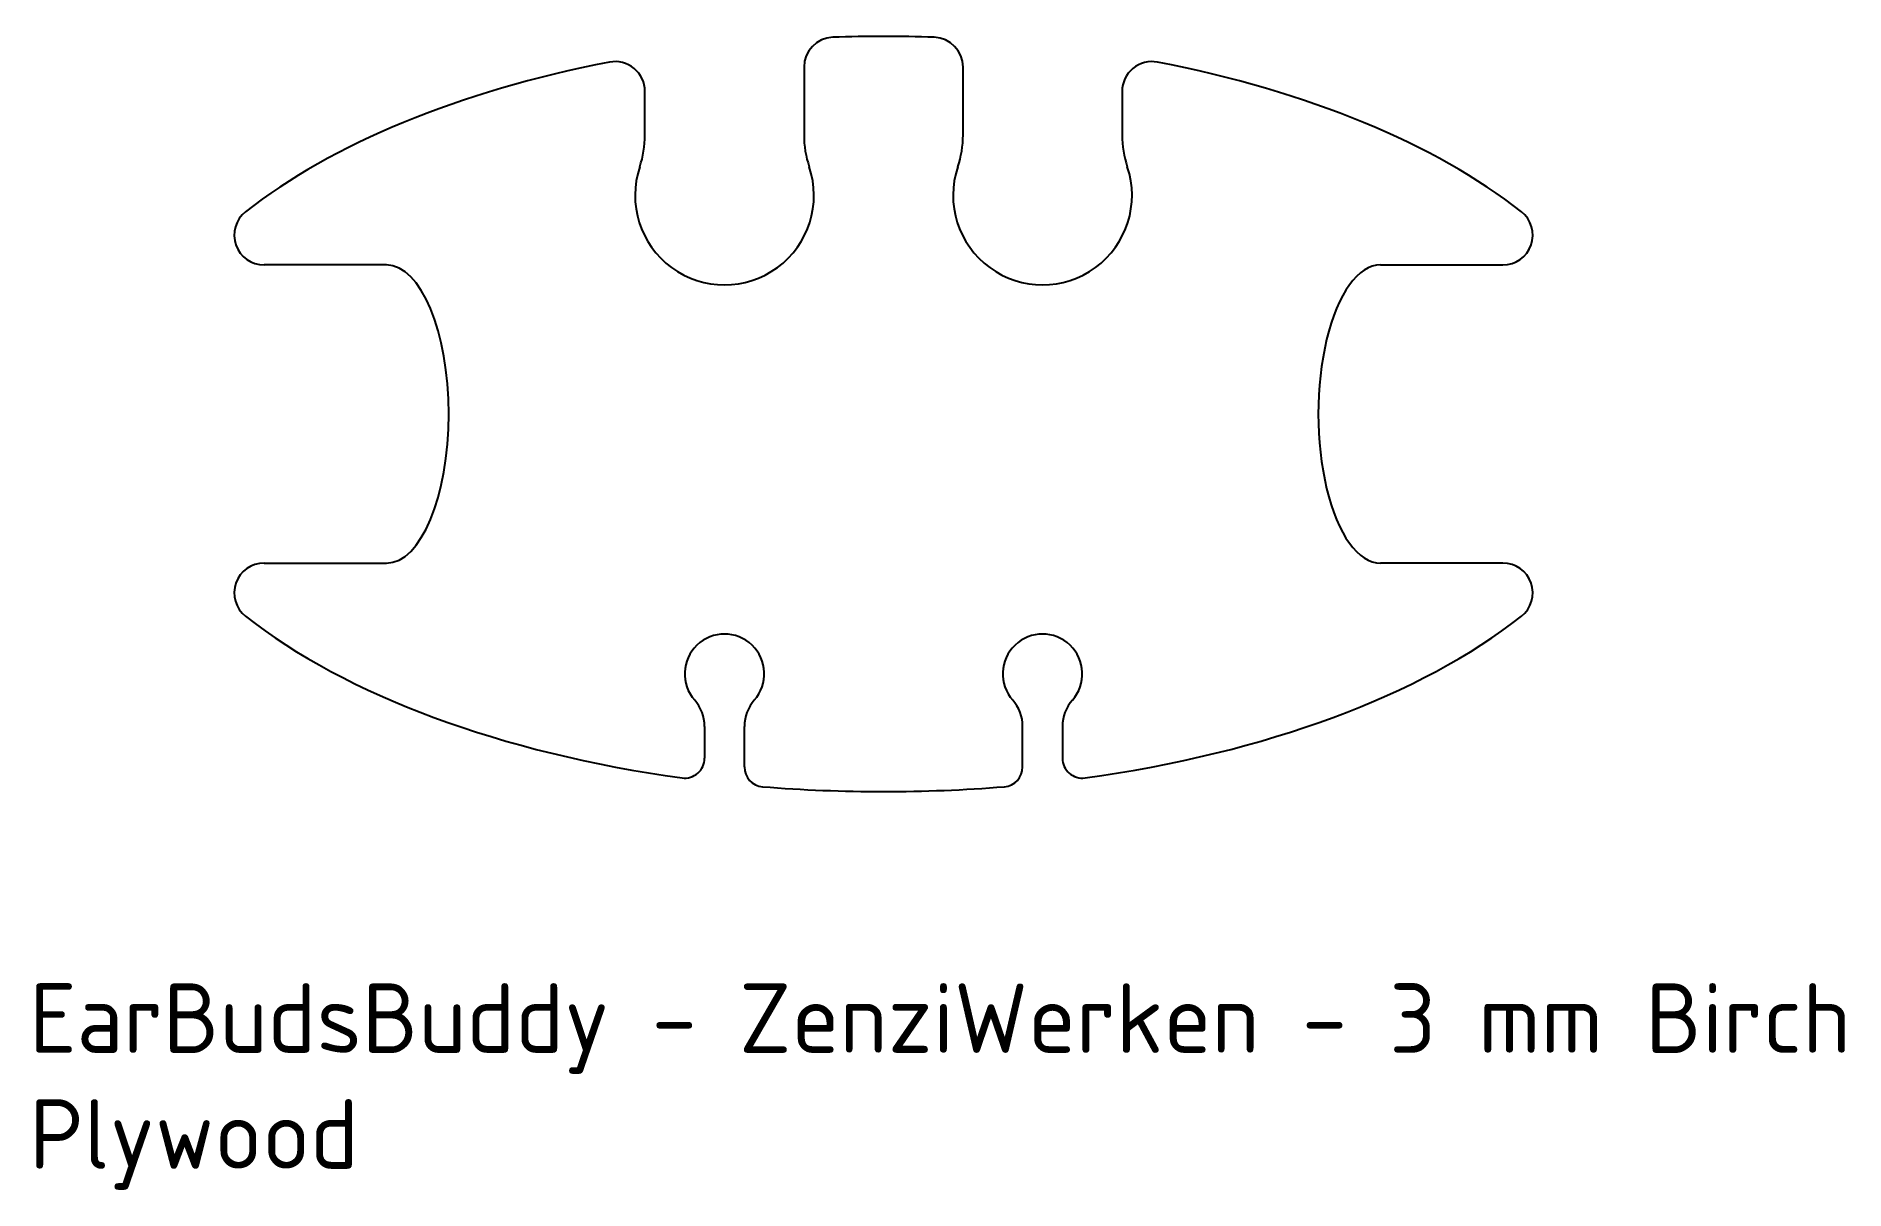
# Model space of a CAD drawing. Header units: millimetres. Extents: x 88.9 to 179.9, y 222.5 to 280.6.
import ezdxf

# ---------------------------------------------------------------- set-up
doc = ezdxf.new("R2010")
doc.units = ezdxf.units.MM
doc.layers.add('Standard', color=7, linetype='Continuous')

msp = doc.modelspace()

# ---------------------------------------------------------------- linework, layer by layer
at = {"layer": 'Standard', "color": 7, "linetype": 'Continuous'}
for p, q in [((127.532, 279.009), (127.532, 275.593)), ((135.532, 275.593), (135.532, 279.009)), ((119.532, 275.593), (119.532, 277.784)), ((143.532, 277.784), (143.532, 275.593)), ((106.532, 269.051), (100.372, 269.051)), ((156.532, 269.051), (162.691, 269.051)), ((100.372, 254.051), (106.532, 254.051)), ((162.691, 254.051), (156.532, 254.051)), ((122.532, 245.831), (122.532, 244.23)), ((124.532, 243.793), (124.532, 245.831)), ((138.532, 243.793), (138.532, 245.831)), ((140.532, 245.831), (140.532, 244.23))]:
    msp.add_line(p, q, dxfattribs=at)
for centre, radius, start, end in [((129.032, 279.009), 1.5, 91.92618, 180), ((134.032, 279.009), 1.5, 0, 88.07385), ((118.032, 277.784), 1.5, 0, 101.01583), ((145.032, 277.784), 1.5, 78.98422, 180), ((114.532, 275.593), 5, 341.32828, 0), ((132.532, 275.593), 5, 180, 198.67172), ((130.532, 275.593), 5, 341.32823, 0), ((148.532, 275.593), 5, 180, 198.67177), ((123.532, 272.551), 4.5, 161.32828, 18.67172), ((139.532, 272.551), 4.5, 161.32823, 18.67177), ((100.372, 270.551), 1.5, 128.24375, 270), ((162.691, 270.551), 1.5, 269.99988, 51.75609), ((100.372, 252.551), 1.5, 90, 231.75626), ((162.691, 252.551), 1.5, 308.2436, 89.99988), ((123.532, 248.477), 2, 318.59038, 221.40962), ((139.532, 248.477), 2, 318.59038, 221.40962), ((120.532, 245.831), 2, 0, 41.40962), ((126.532, 245.831), 2, 138.59038, 180), ((136.532, 245.831), 2, 0, 41.40962), ((142.532, 245.831), 2, 138.59038, 180), ((121.532, 244.23), 1, 262.12009, 359.99975), ((141.532, 244.23), 1, 180.00008, 277.87974), ((125.532, 243.793), 1, 180.00005, 265.36546), ((137.532, 243.793), 1, 274.63341, 359.99995)]:
    msp.add_arc(centre, radius, start, end, dxfattribs=at)
for centre, major_axis, ratio, start_param, end_param in [((131.532, 261.552), (38.001, 0), 0.499967, 1.503632, 1.637961), ((131.532, 261.551), (38, 0), 0.500001, 1.942074, 2.576269), ((131.532, 261.551), (38, 0), 0.5, 0.565324, 1.19952), ((106.532, 261.551), (0, 7.5), 0.416945, 3.141593, 6.283185), ((156.532, 261.551), (0, 7.5), 0.416945, 0, 3.141593), ((131.532, 261.551), (38, 0), 0.5, 3.706916, 4.442354), ((131.532, 261.551), (38, 0), 0.5, 4.982424, 5.717863), ((131.532, 261.551), (38, 0), 0.5, 4.551677, 4.873101)]:
    msp.add_ellipse(centre, major_axis=major_axis, ratio=ratio, start_param=start_param, end_param=end_param, dxfattribs=at)

# ---------------------------------------------------------------- texts
at = {"layer": 'Standard', "insert": (88.548, 232.902), "char_height": 3.5, "width": 95.46251, "attachment_point": 1}
msp.add_mtext('{\\fSolid Edge ISO|b0||i0||c0|p34;\\C7;\\H3.5;\\W1.;EarBudsBuddy - ZenziWerken - 3 mm Birch Plywood}', dxfattribs=at)

doc.saveas('drawing.dxf')
